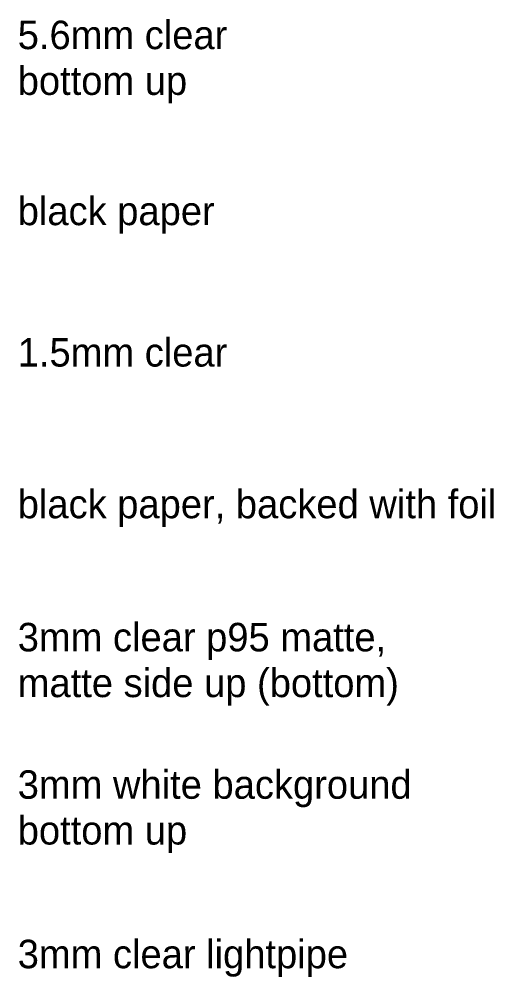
# Model space of a CAD drawing. Header units: inches. Extents: x -37.5 to 58.1, y -26.7 to 54.4.
# Drawn here: x 38.42 to 58.1, y 14.73 to 54.44 of the extents above; entities that cross this region are included whole.
import ezdxf

# ---------------------------------------------------------------- set-up
doc = ezdxf.new("R2010")
doc.units = ezdxf.units.IN
doc.header["$MEASUREMENT"] = 0
doc.layers.add('black', color=250, linetype='Continuous', true_color=0x191919)

msp = doc.modelspace()

# ---------------------------------------------------------------- texts
at = {"layer": 'black', "char_height": 1.1811, "attachment_point": 7, "line_spacing_factor": 0.963855}
for s, insert, width in [('\\fFOT-Rodin Pro B;5.6mm clear\\Pbottom up', (38.362, 50.947), 10.65207), ('\\fFOT-Rodin Pro B;black paper', (38.362, 45.545), 10.01722), ('\\fFOT-Rodin Pro B;1.5mm clear', (38.362, 40.02), 10.54134), ('\\fFOT-Rodin Pro B;black paper, backed with foil', (38.362, 33.39), 23.10531), ('\\fFOT-Rodin Pro B;3mm clear p95 matte,\\Pmatte side up (bottom)', (38.362, 25.972), 18.67618), ('\\fFOT-Rodin Pro B;3mm white background\\Pbottom up', (38.362, 19.859), 19.05266), ('\\fFOT-Rodin Pro B;3mm clear lightpipe', (38.362, 14.728), 16.32136)]:
    msp.add_mtext(s, dxfattribs=dict(at, insert=insert, width=width))

doc.saveas('drawing.dxf')
